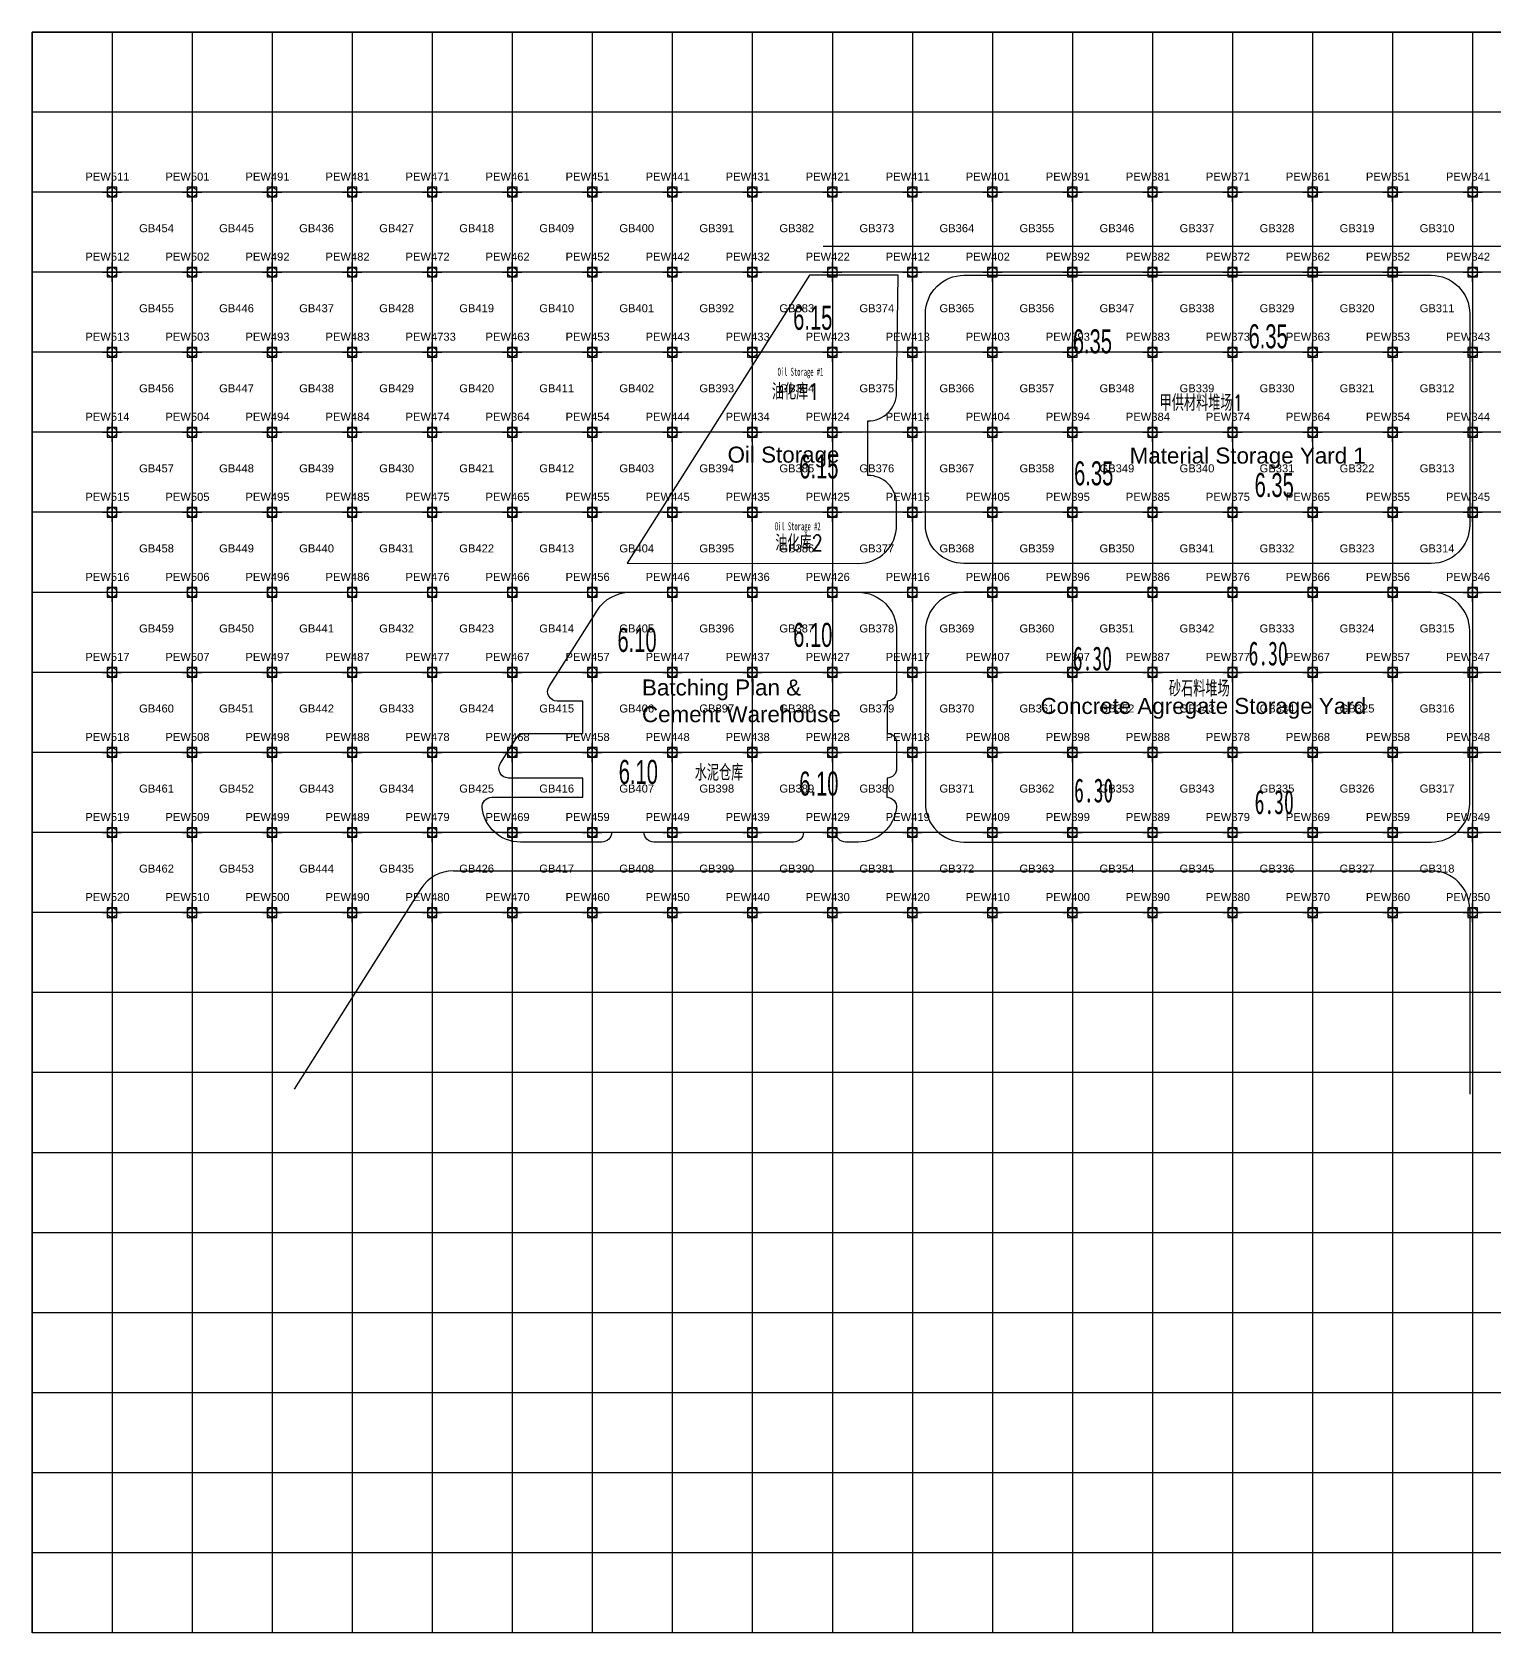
# Model space of a CAD drawing. Header units: millimetres. Extents: x 79632 to 595391, y 9752539 to 28844469.
# Drawn here: x 80785 to 81242, y 19093023 to 19093523 of the extents above; entities that cross this region are included whole.
import ezdxf
from ezdxf.enums import TextEntityAlignment as Align

# ---------------------------------------------------------------- set-up
doc = ezdxf.new("R2010")
doc.units = ezdxf.units.MM
doc.header["$PDMODE"] = 98
doc.header["$PDSIZE"] = 3
for name, color, linetype in [('09- Elevation Design', 130, 'Continuous'), ('10- Building Outline', 143, 'Continuous'), ('12- Building Name', 7, 'Continuous'), ('20- GridLinePMC', 173, 'Continuous'), ('21- GridPoint PMC', 44, 'Continuous'), ('22-GridBoxNoPMC', 44, 'Continuous'), ('23- GridPointNoPMC', 42, 'Continuous')]:
    doc.layers.add(name, color=color, linetype=linetype)
doc.styles.add('DIMST', font='', dxfattribs={"width": 0.8})
doc.styles.add('hanxia-fangsong', font='', dxfattribs={"width": 0.8})
doc.styles.get("Standard").update_dxf_attribs({"font": 'arial.ttf'})
doc.styles.add('临建', font='txt.shx', dxfattribs={"width": 0.8, "bigfont": 'msi_fsx.shx'})
doc.styles.get('DIMST').set_extended_font_data('SimSun')
doc.styles.get('hanxia-fangsong').set_extended_font_data('SimSun')

msp = doc.modelspace()

# ---------------------------------------------------------------- linework, layer by layer
at = {"layer": '10- Building Outline'}
for p, q in [((81532.98, 19093456.39), (81032.06, 19093456.39)), ((81042.98, 19093348.39), (81043, 19093348.39))]:
    msp.add_line(p, q, dxfattribs=at)
at = {"layer": '10- Building Outline', "linetype": 'ByBlock'}
for p, q in [((80916.52, 19093261.39), (81221.98, 19093261.39)), ((80906.38, 19093255.81), (80866.75, 19093193.26)), ((81233.98, 19093249.39), (81233.98, 19093191.61))]:
    msp.add_line(p, q, dxfattribs=at)
at = {"layer": '10- Building Outline'}
for points in [[(81054.98, 19093410.89), (81055.49, 19093447.39), (81027.77, 19093447.39), (80970.79, 19093357.46), (81042.97, 19093357.39, 0.414508), (81054.98, 19093369.39), (81054.98, 19093375.89, 0.414214), (81045.98, 19093384.89), (81045.98, 19093401.89, 0.414214)], [(81054.91, 19093281.05, -0.381963), (81042.98, 19093270.39), (81039.03, 19093270.39, -0.414214), (81036.03, 19093273.39), (81025.88, 19093273.39, -0.414214), (81022.88, 19093270.39), (80979.08, 19093270.39, -0.414214), (80976.08, 19093273.39), (80965.93, 19093273.39, -0.414214), (80962.93, 19093270.39), (80937.43, 19093270.39, -0.381966), (80925.5, 19093281.05, -0.447214), (80928.48, 19093284.39), (80956.98, 19093284.39), (80956.98, 19093290.39), (80933.74, 19093290.39, -0.591161), (80931.21, 19093294.99), (80936.25, 19093302.94, -0.256944), (80938.78, 19093304.34), (80956.98, 19093304.34), (80956.98, 19093314.39), (80948.95, 19093314.39, -0.591161), (80946.42, 19093318.99), (80961.51, 19093342.81, -0.256944), (80971.64, 19093348.39), (81042.98, 19093348.39, -0.414214), (81054.98, 19093336.39), (81054.98, 19093317.39, -0.414214), (81051.98, 19093314.39), (81051.98, 19093304.34, -0.414214), (81054.98, 19093301.34), (81054.98, 19093293.39, -0.414214), (81051.98, 19093290.39), (81051.93, 19093284.39, -0.447205)], [(81221.98, 19093270.39, 0.414214), (81233.98, 19093282.39), (81233.98, 19093336.39, 0.414214), (81221.98, 19093348.39), (81075.98, 19093348.39, 0.414214), (81063.98, 19093336.39), (81063.98, 19093282.39, 0.414214), (81075.98, 19093270.39)]]:
    msp.add_lwpolyline(points, format="xyb", close=True, dxfattribs=at)
at = {"layer": '10- Building Outline', "linetype": 'ByBlock'}
msp.add_lwpolyline([(81221.98, 19093447.39, -0.414214), (81233.98, 19093435.39), (81233.98, 19093369.39, -0.414214), (81221.98, 19093357.39), (81075.98, 19093357.39, -0.414214), (81063.98, 19093369.39), (81063.98, 19093435.39, -0.414214), (81075.98, 19093447.39)], format="xyb", close=True, dxfattribs=at)
for centre, start, end in [((80916.52, 19093249.39), 90, 147.6404), ((81221.98, 19093249.39), 0, 90)]:
    msp.add_arc(centre, 12, start, end, dxfattribs=at)
at = {"layer": '20- GridLinePMC'}
for p, q in [((81984.89, 19093523.37), (80784.89, 19093523.37)), ((80784.89, 19093523.37), (80784.89, 19093023.37)), ((80809.89, 19093523.37), (80809.89, 19093023.37)), ((80834.89, 19093523.37), (80834.89, 19093023.37)), ((80859.89, 19093523.37), (80859.89, 19093023.37)), ((80884.89, 19093523.37), (80884.89, 19093023.37)), ((80909.89, 19093523.37), (80909.89, 19093023.37)), ((80934.89, 19093523.37), (80934.89, 19093023.37)), ((80959.89, 19093523.37), (80959.89, 19093023.37)), ((80984.89, 19093523.37), (80984.89, 19093023.37)), ((81009.89, 19093523.37), (81009.89, 19093023.37)), ((81034.89, 19093523.37), (81034.89, 19093023.37)), ((81059.89, 19093523.37), (81059.89, 19093023.37)), ((81084.89, 19093523.37), (81084.89, 19093023.37)), ((81109.89, 19093523.37), (81109.89, 19093023.37)), ((81134.89, 19093523.37), (81134.89, 19093023.37)), ((81159.89, 19093523.37), (81159.89, 19093023.37)), ((81184.89, 19093523.37), (81184.89, 19093023.37)), ((81209.89, 19093523.37), (81209.89, 19093023.37)), ((81234.89, 19093523.37), (81234.89, 19093023.37)), ((81984.89, 19093498.37), (80784.89, 19093498.37)), ((81984.89, 19093473.37), (80784.89, 19093473.37)), ((81984.89, 19093448.37), (80784.89, 19093448.37)), ((81984.89, 19093423.37), (80784.89, 19093423.37)), ((81984.89, 19093398.37), (80784.89, 19093398.37)), ((81984.89, 19093373.37), (80784.89, 19093373.37)), ((81984.89, 19093348.37), (80784.89, 19093348.37)), ((81984.89, 19093323.37), (80784.89, 19093323.37)), ((81984.89, 19093298.37), (80784.89, 19093298.37)), ((81984.89, 19093273.37), (80784.89, 19093273.37)), ((81984.89, 19093248.37), (80784.89, 19093248.37)), ((81984.89, 19093223.37), (80784.89, 19093223.37)), ((81984.89, 19093198.37), (80784.89, 19093198.37)), ((81984.89, 19093173.37), (80784.89, 19093173.37)), ((81984.89, 19093148.37), (80784.89, 19093148.37)), ((81984.89, 19093123.37), (80784.89, 19093123.37)), ((81984.89, 19093098.37), (80784.89, 19093098.37)), ((81984.89, 19093073.37), (80784.89, 19093073.37)), ((81984.89, 19093048.37), (80784.89, 19093048.37)), ((81984.89, 19093023.37), (80784.89, 19093023.37))]:
    msp.add_line(p, q, dxfattribs=at)
msp.add_lwpolyline([(80784.89, 19093523.37), (81984.89, 19093523.37), (81984.89, 19093023.37), (80784.89, 19093023.37)], close=True, dxfattribs=at)
at = {"layer": '21- GridPoint PMC'}
for p in [(80809.89, 19093473.37), (80834.89, 19093473.37), (80859.89, 19093473.37), (80884.89, 19093473.37), (80909.89, 19093473.37), (80934.89, 19093473.37), (80959.89, 19093473.37), (80984.89, 19093473.37), (81009.89, 19093473.37), (81034.89, 19093473.37), (81059.89, 19093473.37), (81084.89, 19093473.37), (81109.89, 19093473.37), (81134.89, 19093473.37), (81159.89, 19093473.37), (81184.89, 19093473.37), (81209.89, 19093473.37), (81234.89, 19093473.37), (80809.89, 19093448.37), (80834.89, 19093448.37), (80859.89, 19093448.37), (80884.89, 19093448.37), (80909.89, 19093448.37), (80934.89, 19093448.37), (80959.89, 19093448.37), (80984.89, 19093448.37), (81009.89, 19093448.37), (81034.89, 19093448.37), (81059.89, 19093448.37), (81084.89, 19093448.37), (81109.89, 19093448.37), (81134.89, 19093448.37), (81159.89, 19093448.37), (81184.89, 19093448.37), (81209.89, 19093448.37), (81234.89, 19093448.37), (80809.89, 19093423.37), (80834.89, 19093423.37), (80859.89, 19093423.37), (80884.89, 19093423.37), (80909.89, 19093423.37), (80934.89, 19093423.37), (80959.89, 19093423.37), (80984.89, 19093423.37), (81009.89, 19093423.37), (81034.89, 19093423.37), (81059.89, 19093423.37), (81084.89, 19093423.37), (81109.89, 19093423.37), (81134.89, 19093423.37), (81159.89, 19093423.37), (81184.89, 19093423.37), (81209.89, 19093423.37), (81234.89, 19093423.37), (80809.89, 19093398.37), (80834.89, 19093398.37), (80859.89, 19093398.37), (80884.89, 19093398.37), (80909.89, 19093398.37), (80934.89, 19093398.37), (80959.89, 19093398.37), (80984.89, 19093398.37), (81009.89, 19093398.37), (81034.89, 19093398.37), (81059.89, 19093398.37), (81084.89, 19093398.37), (81109.89, 19093398.37), (81109.89, 19093398.37), (81134.89, 19093398.37), (81159.89, 19093398.37), (81184.89, 19093398.37), (81209.89, 19093398.37), (81234.89, 19093398.37), (80809.89, 19093373.37), (80834.89, 19093373.37), (80859.89, 19093373.37), (80884.89, 19093373.37), (80909.89, 19093373.37), (80934.89, 19093373.37), (80959.89, 19093373.37), (80984.89, 19093373.37), (81009.89, 19093373.37), (81034.89, 19093373.37), (81059.89, 19093373.37), (81084.89, 19093373.37), (81109.89, 19093373.37), (81109.89, 19093373.37), (81134.89, 19093373.37), (81159.89, 19093373.37), (81184.89, 19093373.37), (81209.89, 19093373.37), (81234.89, 19093373.37), (80809.89, 19093348.39), (80834.89, 19093348.39), (80859.89, 19093348.39), (80884.89, 19093348.39), (80909.89, 19093348.39), (80934.89, 19093348.39), (80959.89, 19093348.39), (80984.89, 19093348.39), (81009.89, 19093348.39), (81034.89, 19093348.39), (81059.89, 19093348.39), (81084.89, 19093348.39), (81109.89, 19093348.39), (81109.89, 19093348.39), (81134.89, 19093348.39), (81159.89, 19093348.39), (81184.89, 19093348.39), (81209.89, 19093348.39), (81234.89, 19093348.37), (80809.89, 19093323.37), (80834.89, 19093323.37), (80859.89, 19093323.37), (80884.89, 19093323.37), (80909.89, 19093323.37), (80934.89, 19093323.37), (80959.89, 19093323.37), (80984.89, 19093323.37), (81009.89, 19093323.37), (81034.89, 19093323.37), (81059.89, 19093323.37), (81084.89, 19093323.37), (81109.89, 19093323.37), (81109.89, 19093323.37), (81134.89, 19093323.37), (81159.89, 19093323.37), (81184.89, 19093323.37), (81209.89, 19093323.37), (81234.89, 19093323.37), (80809.89, 19093298.37), (80834.89, 19093298.37), (80859.89, 19093298.37), (80884.89, 19093298.37), (80909.89, 19093298.37), (80934.89, 19093298.37), (80959.89, 19093298.37), (80984.89, 19093298.37), (81009.89, 19093298.37), (81034.89, 19093298.37), (81059.89, 19093298.37), (81084.89, 19093298.37), (81109.89, 19093298.37), (81109.89, 19093298.37), (81134.89, 19093298.37), (81159.89, 19093298.37), (81184.89, 19093298.37), (81209.89, 19093298.37), (81234.89, 19093298.37), (80809.89, 19093273.37), (80834.89, 19093273.37), (80859.89, 19093273.37), (80884.89, 19093273.37), (80909.89, 19093273.37), (80934.89, 19093273.37), (80959.89, 19093273.37), (80984.89, 19093273.37), (81009.89, 19093273.37), (81034.89, 19093273.37), (81059.89, 19093273.37), (81084.89, 19093273.37), (81109.89, 19093273.37), (81109.89, 19093273.37), (81134.89, 19093273.37), (81159.89, 19093273.37), (81184.89, 19093273.37), (81209.89, 19093273.37), (81234.89, 19093273.37), (80809.89, 19093248.37), (80834.89, 19093248.37), (80859.89, 19093248.37), (80884.89, 19093248.37), (80909.89, 19093248.37), (80934.89, 19093248.37), (80959.89, 19093248.37), (80984.89, 19093248.37), (81009.89, 19093248.37), (81034.89, 19093248.37), (81059.89, 19093248.37), (81084.89, 19093248.37), (81109.89, 19093248.37), (81109.89, 19093248.37), (81134.89, 19093248.37), (81159.89, 19093248.37), (81184.89, 19093248.37), (81209.89, 19093248.37), (81234.89, 19093248.37)]:
    msp.add_point(p, dxfattribs=at)

# ---------------------------------------------------------------- texts
at = {"layer": '09- Elevation Design', "color": 2, "width": 0.6}
for s, p in [('6.15', (81022.66, 19093430.39)), ('6.35', (81110, 19093423.02)), ('6.35', (81164.9, 19093424.6)), ('6.15', (81024.56, 19093383.94)), ('6.35', (81110.41, 19093381.8)), ('6.35', (81166.8, 19093378.16)), ('6.10', (80967.77, 19093329.77)), ('6.10', (81022.66, 19093331.35)), ('6.10', (80968.17, 19093288.55)), ('6.10', (81024.56, 19093284.91))]:
    msp.add_text(s, height=7.5, rotation=359.9762, dxfattribs=at).set_placement(p)
at = {"layer": '09- Elevation Design', "color": 2, "style": 'hanxia-fangsong', "width": 0.6}
for p in [(81110, 19093323.99), (81164.9, 19093325.57), (81110.41, 19093282.77), (81166.8, 19093279.13)]:
    msp.add_text('6.30', height=7.5, rotation=359.9762, dxfattribs=at).set_placement(p)
at = {"layer": '12- Building Name', "linetype": 'ByBlock', "style": 'DIMST', "width": 0.5}
for s, p in [('Oil Storage #1', (81017.79, 19093416)), ('Oil Storage #2', (81016.94, 19093367.75))]:
    msp.add_text(s, height=2.5, dxfattribs=at).set_placement(p)
at = {"layer": '12- Building Name', "lineweight": 25, "style": '临建', "width": 0.8}
for s, p in [('油化库1', (81023.4, 19093411.05)), ('甲供材料堆场1', (81150.23, 19093407.55)), ('油化库2', (81024.47, 19093363.8)), ('砂石料堆场', (81149.52, 19093318.32)), ('水泥仓库', (80999.5, 19093292.06))]:
    msp.add_text(s, height=5, dxfattribs=at).set_placement(p, align=Align.MIDDLE_CENTER)
at = {"layer": '12- Building Name', "char_height": 5, "attachment_point": 1}
for s, width, insert in [('Oil Storage', 77.6063, (81002.17, 19093393.88)), ('Material Storage Yard 1', 77.6063, (81127.76, 19093393.59)), ('\\pt20;Batching Plan & Cement Warehouse', 71.4184, (80975.43, 19093321.16)), ('Concrete Agregate Storage Yard ', 115.3564, (81099.9, 19093315.39))]:
    msp.add_mtext_dynamic_manual_height_columns(s, width=width, gutter_width=15, heights=[0], dxfattribs=dict(at, insert=insert))
at = {"layer": '22-GridBoxNoPMC', "color": 2, "lineweight": -3}
for s, p in [('GB454', (80818.35, 19093460.85)), ('GB445', (80843.35, 19093460.85)), ('GB436', (80868.35, 19093460.85)), ('GB427', (80893.35, 19093460.85)), ('GB418', (80918.35, 19093460.85)), ('GB409', (80943.35, 19093460.85)), ('GB400', (80968.35, 19093460.85)), ('GB391', (80993.35, 19093460.85)), ('GB382', (81018.35, 19093460.85)), ('GB373', (81043.35, 19093460.85)), ('GB364', (81068.35, 19093460.85)), ('GB355', (81093.35, 19093460.85)), ('GB346', (81118.35, 19093460.85)), ('GB337', (81143.35, 19093460.85)), ('GB328', (81168.35, 19093460.85)), ('GB319', (81193.35, 19093460.85)), ('GB310', (81218.35, 19093460.85)), ('GB455', (80818.35, 19093435.85)), ('GB446', (80843.35, 19093435.85)), ('GB437', (80868.35, 19093435.85)), ('GB428', (80893.35, 19093435.85)), ('GB419', (80918.35, 19093435.85)), ('GB410', (80943.35, 19093435.85)), ('GB401', (80968.35, 19093435.85)), ('GB392', (80993.35, 19093435.85)), ('GB383', (81018.35, 19093435.85)), ('GB374', (81043.35, 19093435.85)), ('GB365', (81068.35, 19093435.85)), ('GB356', (81093.35, 19093435.85)), ('GB347', (81118.35, 19093435.85)), ('GB338', (81143.35, 19093435.85)), ('GB329', (81168.35, 19093435.85)), ('GB320', (81193.35, 19093435.85)), ('GB311', (81218.35, 19093435.85)), ('GB456', (80818.35, 19093410.85)), ('GB447', (80843.35, 19093410.85)), ('GB438', (80868.35, 19093410.85)), ('GB429', (80893.35, 19093410.85)), ('GB420', (80918.35, 19093410.85)), ('GB411', (80943.35, 19093410.85)), ('GB402', (80968.35, 19093410.85)), ('GB393', (80993.35, 19093410.85)), ('GB384', (81018.35, 19093410.85)), ('GB375', (81043.35, 19093410.85)), ('GB366', (81068.35, 19093410.85)), ('GB357', (81093.35, 19093410.85)), ('GB348', (81118.35, 19093410.85)), ('GB339', (81143.35, 19093410.85)), ('GB330', (81168.35, 19093410.85)), ('GB321', (81193.35, 19093410.85)), ('GB312', (81218.35, 19093410.85)), ('GB457', (80818.35, 19093385.85)), ('GB448', (80843.35, 19093385.85)), ('GB439', (80868.35, 19093385.85)), ('GB430', (80893.35, 19093385.85)), ('GB421', (80918.35, 19093385.85)), ('GB412', (80943.35, 19093385.85)), ('GB403', (80968.35, 19093385.85)), ('GB394', (80993.35, 19093385.85)), ('GB385', (81018.35, 19093385.85)), ('GB376', (81043.35, 19093385.85)), ('GB367', (81068.35, 19093385.85)), ('GB358', (81093.35, 19093385.85)), ('GB349', (81118.35, 19093385.85)), ('GB340', (81143.35, 19093385.85)), ('GB331', (81168.35, 19093385.85)), ('GB322', (81193.35, 19093385.85)), ('GB313', (81218.35, 19093385.85)), ('GB458', (80818.35, 19093360.85)), ('GB449', (80843.35, 19093360.85)), ('GB440', (80868.35, 19093360.85)), ('GB431', (80893.35, 19093360.85)), ('GB422', (80918.35, 19093360.85)), ('GB413', (80943.35, 19093360.85)), ('GB404', (80968.35, 19093360.85)), ('GB395', (80993.35, 19093360.85)), ('GB386', (81018.35, 19093360.85)), ('GB377', (81043.35, 19093360.85)), ('GB368', (81068.35, 19093360.85)), ('GB359', (81093.35, 19093360.85)), ('GB350', (81118.35, 19093360.85)), ('GB341', (81143.35, 19093360.85)), ('GB332', (81168.35, 19093360.85)), ('GB323', (81193.35, 19093360.85)), ('GB314', (81218.35, 19093360.85)), ('GB459', (80818.35, 19093335.85)), ('GB450', (80843.35, 19093335.85)), ('GB441', (80868.35, 19093335.85)), ('GB432', (80893.35, 19093335.85)), ('GB423', (80918.35, 19093335.85)), ('GB414', (80943.35, 19093335.85)), ('GB405', (80968.35, 19093335.85)), ('GB396', (80993.35, 19093335.85)), ('GB387', (81018.35, 19093335.85)), ('GB378', (81043.35, 19093335.85)), ('GB369', (81068.35, 19093335.85)), ('GB360', (81093.35, 19093335.85)), ('GB351', (81118.35, 19093335.85)), ('GB342', (81143.35, 19093335.85)), ('GB333', (81168.35, 19093335.85)), ('GB324', (81193.35, 19093335.85)), ('GB315', (81218.35, 19093335.85)), ('GB460', (80818.35, 19093310.85)), ('GB451', (80843.35, 19093310.85)), ('GB442', (80868.35, 19093310.85)), ('GB433', (80893.35, 19093310.85)), ('GB424', (80918.35, 19093310.85)), ('GB415', (80943.35, 19093310.85)), ('GB406', (80968.35, 19093310.85)), ('GB397', (80993.35, 19093310.85)), ('GB388', (81018.35, 19093310.85)), ('GB379', (81043.35, 19093310.85)), ('GB370', (81068.35, 19093310.85)), ('GB361', (81093.35, 19093310.85)), ('GB352', (81118.35, 19093310.85)), ('GB343', (81143.35, 19093310.85)), ('GB334', (81168.35, 19093310.85)), ('GB325', (81193.35, 19093310.85)), ('GB316', (81218.35, 19093310.85)), ('GB461', (80818.35, 19093285.85)), ('GB452', (80843.35, 19093285.85)), ('GB443', (80868.35, 19093285.85)), ('GB434', (80893.35, 19093285.85)), ('GB425', (80918.35, 19093285.85)), ('GB416', (80943.35, 19093285.85)), ('GB407', (80968.35, 19093285.85)), ('GB398', (80993.35, 19093285.85)), ('GB389', (81018.35, 19093285.85)), ('GB380', (81043.35, 19093285.85)), ('GB371', (81068.35, 19093285.85)), ('GB362', (81093.35, 19093285.85)), ('GB353', (81118.35, 19093285.85)), ('GB343', (81143.35, 19093285.85)), ('GB335', (81168.35, 19093285.85)), ('GB326', (81193.35, 19093285.85)), ('GB317', (81218.35, 19093285.85)), ('GB462', (80818.35, 19093260.85)), ('GB453', (80843.35, 19093260.85)), ('GB444', (80868.35, 19093260.85)), ('GB435', (80893.35, 19093260.85)), ('GB426', (80918.35, 19093260.85)), ('GB417', (80943.35, 19093260.85)), ('GB408', (80968.35, 19093260.85)), ('GB399', (80993.35, 19093260.85)), ('GB390', (81018.35, 19093260.85)), ('GB381', (81043.35, 19093260.85)), ('GB372', (81068.35, 19093260.85)), ('GB363', (81093.35, 19093260.85)), ('GB354', (81118.35, 19093260.85)), ('GB345', (81143.35, 19093260.85)), ('GB336', (81168.35, 19093260.85)), ('GB327', (81193.35, 19093260.85)), ('GB318', (81218.35, 19093260.85))]:
    msp.add_text(s, height=2.5, dxfattribs=at).set_placement(p)
at = {"layer": '23- GridPointNoPMC', "char_height": 2.5, "attachment_point": 1}
for s, insert in [('PEW511', (80801.56, 19093479.46)), ('PEW501', (80826.56, 19093479.46)), ('PEW491', (80851.56, 19093479.46)), ('PEW481', (80876.56, 19093479.46)), ('PEW471', (80901.56, 19093479.46)), ('PEW461', (80926.56, 19093479.46)), ('PEW451', (80951.56, 19093479.46)), ('PEW441', (80976.56, 19093479.46)), ('PEW431', (81001.56, 19093479.46)), ('PEW421', (81026.56, 19093479.46)), ('PEW411', (81051.56, 19093479.46)), ('PEW401', (81076.56, 19093479.46)), ('PEW391', (81101.56, 19093479.46)), ('PEW381', (81126.56, 19093479.46)), ('PEW371', (81151.56, 19093479.46)), ('PEW361', (81176.56, 19093479.46)), ('PEW351', (81201.56, 19093479.46)), ('PEW341', (81226.56, 19093479.46)), ('PEW512', (80801.56, 19093454.46)), ('PEW502', (80826.56, 19093454.46)), ('PEW492', (80851.56, 19093454.46)), ('PEW482', (80876.56, 19093454.46)), ('PEW472', (80901.56, 19093454.46)), ('PEW462', (80926.56, 19093454.46)), ('PEW452', (80951.56, 19093454.46)), ('PEW442', (80976.56, 19093454.46)), ('PEW432', (81001.56, 19093454.46)), ('PEW422', (81026.56, 19093454.46)), ('PEW412', (81051.56, 19093454.46)), ('PEW402', (81076.56, 19093454.46)), ('PEW392', (81101.56, 19093454.46)), ('PEW382', (81126.56, 19093454.46)), ('PEW372', (81151.56, 19093454.46)), ('PEW362', (81176.56, 19093454.46)), ('PEW352', (81201.56, 19093454.46)), ('PEW342', (81226.56, 19093454.46)), ('PEW513', (80801.56, 19093429.46)), ('PEW503', (80826.56, 19093429.46)), ('PEW493', (80851.56, 19093429.46)), ('PEW483', (80876.56, 19093429.46)), ('PEW4733', (80901.56, 19093429.46)), ('PEW463', (80926.56, 19093429.46)), ('PEW453', (80951.56, 19093429.46)), ('PEW443', (80976.56, 19093429.46)), ('PEW433', (81001.56, 19093429.46)), ('PEW423', (81026.56, 19093429.46)), ('PEW413', (81051.56, 19093429.46)), ('PEW403', (81076.56, 19093429.46)), ('PEW393', (81101.56, 19093429.46)), ('PEW383', (81126.56, 19093429.46)), ('PEW373', (81151.56, 19093429.46)), ('PEW363', (81176.56, 19093429.46)), ('PEW353', (81201.56, 19093429.46)), ('PEW343', (81226.56, 19093429.46)), ('PEW514', (80801.56, 19093404.46)), ('PEW504', (80826.56, 19093404.46)), ('PEW494', (80851.56, 19093404.46)), ('PEW484', (80876.56, 19093404.46)), ('PEW474', (80901.56, 19093404.46)), ('PEW364', (80926.56, 19093404.46)), ('PEW454', (80951.56, 19093404.46)), ('PEW444', (80976.56, 19093404.46)), ('PEW434', (81001.56, 19093404.46)), ('PEW424', (81026.56, 19093404.46)), ('PEW414', (81051.56, 19093404.46)), ('PEW404', (81076.56, 19093404.46)), ('PEW394', (81101.56, 19093404.46)), ('PEW384', (81126.56, 19093404.46)), ('PEW374', (81151.56, 19093404.46)), ('PEW364', (81176.56, 19093404.46)), ('PEW354', (81201.56, 19093404.46)), ('PEW344', (81226.56, 19093404.46)), ('PEW515', (80801.56, 19093379.46)), ('PEW505', (80826.56, 19093379.46)), ('PEW495', (80851.56, 19093379.46)), ('PEW485', (80876.56, 19093379.46)), ('PEW475', (80901.56, 19093379.46)), ('PEW465', (80926.56, 19093379.46)), ('PEW455', (80951.56, 19093379.46)), ('PEW445', (80976.56, 19093379.46)), ('PEW435', (81001.56, 19093379.46)), ('PEW425', (81026.56, 19093379.46)), ('PEW415', (81051.56, 19093379.46)), ('PEW405', (81076.56, 19093379.46)), ('PEW395', (81101.56, 19093379.46)), ('PEW385', (81126.56, 19093379.46)), ('PEW375', (81151.56, 19093379.46)), ('PEW365', (81176.56, 19093379.46)), ('PEW355', (81201.56, 19093379.46)), ('PEW345', (81226.56, 19093379.46)), ('PEW516', (80801.56, 19093354.46)), ('PEW506', (80826.56, 19093354.46)), ('PEW496', (80851.56, 19093354.46)), ('PEW486', (80876.56, 19093354.46)), ('PEW476', (80901.56, 19093354.46)), ('PEW466', (80926.56, 19093354.46)), ('PEW456', (80951.56, 19093354.46)), ('PEW446', (80976.56, 19093354.46)), ('PEW436', (81001.56, 19093354.46)), ('PEW426', (81026.56, 19093354.46)), ('PEW416', (81051.56, 19093354.46)), ('PEW406', (81076.56, 19093354.46)), ('PEW396', (81101.56, 19093354.46)), ('PEW386', (81126.56, 19093354.46)), ('PEW376', (81151.56, 19093354.46)), ('PEW366', (81176.56, 19093354.46)), ('PEW356', (81201.56, 19093354.46)), ('PEW346', (81226.56, 19093354.46)), ('PEW517', (80801.56, 19093329.46)), ('PEW507', (80826.56, 19093329.46)), ('PEW497', (80851.56, 19093329.46)), ('PEW487', (80876.56, 19093329.46)), ('PEW477', (80901.56, 19093329.46)), ('PEW467', (80926.56, 19093329.46)), ('PEW457', (80951.56, 19093329.46)), ('PEW447', (80976.56, 19093329.46)), ('PEW437', (81001.56, 19093329.46)), ('PEW427', (81026.56, 19093329.46)), ('PEW417', (81051.56, 19093329.46)), ('PEW407', (81076.56, 19093329.46)), ('PEW397', (81101.56, 19093329.46)), ('PEW387', (81126.56, 19093329.46)), ('PEW377', (81151.56, 19093329.46)), ('PEW367', (81176.56, 19093329.46)), ('PEW357', (81201.56, 19093329.46)), ('PEW347', (81226.56, 19093329.46)), ('PEW518', (80801.56, 19093304.46)), ('PEW508', (80826.56, 19093304.46)), ('PEW498', (80851.56, 19093304.46)), ('PEW488', (80876.56, 19093304.46)), ('PEW478', (80901.56, 19093304.46)), ('PEW468', (80926.56, 19093304.46)), ('PEW458', (80951.56, 19093304.46)), ('PEW448', (80976.56, 19093304.46)), ('PEW438', (81001.56, 19093304.46)), ('PEW428', (81026.56, 19093304.46)), ('PEW418', (81051.56, 19093304.46)), ('PEW408', (81076.56, 19093304.46)), ('PEW398', (81101.56, 19093304.46)), ('PEW388', (81126.56, 19093304.46)), ('PEW378', (81151.56, 19093304.46)), ('PEW368', (81176.56, 19093304.46)), ('PEW358', (81201.56, 19093304.46)), ('PEW348', (81226.56, 19093304.46)), ('PEW519', (80801.56, 19093279.46)), ('PEW509', (80826.56, 19093279.46)), ('PEW499', (80851.56, 19093279.46)), ('PEW489', (80876.56, 19093279.46)), ('PEW479', (80901.56, 19093279.46)), ('PEW469', (80926.56, 19093279.46)), ('PEW459', (80951.56, 19093279.46)), ('PEW449', (80976.56, 19093279.46)), ('PEW439', (81001.56, 19093279.46)), ('PEW429', (81026.56, 19093279.46)), ('PEW419', (81051.56, 19093279.46)), ('PEW409', (81076.56, 19093279.46)), ('PEW399', (81101.56, 19093279.46)), ('PEW389', (81126.56, 19093279.46)), ('PEW379', (81151.56, 19093279.46)), ('PEW369', (81176.56, 19093279.46)), ('PEW359', (81201.56, 19093279.46)), ('PEW349', (81226.56, 19093279.46)), ('PEW520', (80801.56, 19093254.46)), ('PEW510', (80826.56, 19093254.46)), ('PEW500', (80851.56, 19093254.46)), ('PEW490', (80876.56, 19093254.46)), ('PEW480', (80901.56, 19093254.46)), ('PEW470', (80926.56, 19093254.46)), ('PEW460', (80951.56, 19093254.46)), ('PEW450', (80976.56, 19093254.46)), ('PEW440', (81001.56, 19093254.46)), ('PEW430', (81026.56, 19093254.46)), ('PEW420', (81051.56, 19093254.46)), ('PEW410', (81076.56, 19093254.46)), ('PEW400', (81101.56, 19093254.46)), ('PEW390', (81126.56, 19093254.46)), ('PEW380', (81151.56, 19093254.46)), ('PEW370', (81176.56, 19093254.46)), ('PEW360', (81201.56, 19093254.46)), ('PEW350', (81226.56, 19093254.46))]:
    msp.add_mtext_dynamic_manual_height_columns(s, width=11.7475, gutter_width=15, heights=[0], dxfattribs=dict(at, insert=insert))

doc.saveas('drawing.dxf')
